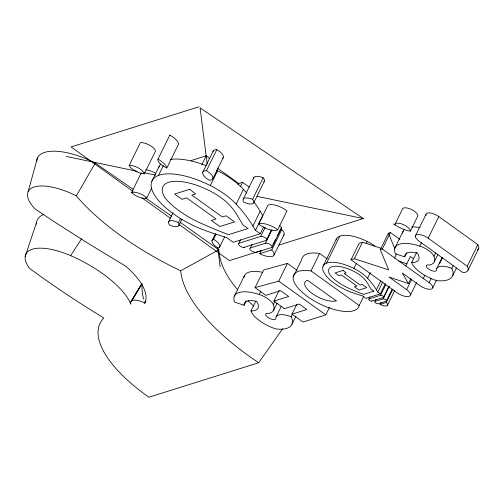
<?xml version="1.0" encoding="UTF-8"?>
<svg xmlns="http://www.w3.org/2000/svg" width="504" height="504" viewBox="0 0 504 504"><rect width="100%" height="100%" fill="white"/><g stroke="black" fill="none" stroke-linecap="round" stroke-linejoin="round"><path stroke-width="0.76" d="M28.148 191.608L37.454 157.947M25.2 256.397L36.414 222.837M129.163 165.476L140.383 142.676A9.513 3.793 26.2 0 1 149.543 145.146A9.513 3.793 26.2 0 1 155.516 151.036L144.295 173.836A10.376 4.139 26.2 0 1 129.163 165.476A9.513 3.793 26.2 0 1 138.323 167.945A9.513 3.793 26.2 0 1 144.295 173.836M151.736 187.948L146.878 197.82A9.841 3.925 26.2 0 1 131.607 192.541L141.322 172.803M157.998 159.1L169.817 135.085A14.452 5.764 26.2 0 1 178.655 143.961L166.837 167.971A14.452 5.764 26.2 0 0 157.998 159.1A10.395 4.145 26.2 0 0 166.837 167.971M151.906 181.112L159.182 166.314M263.731 226.706L260.266 233.755L235.746 241.529L233.169 242.26L226.453 237.434A133.409 53.197 26.2 0 1 203.773 229.95A54.898 21.893 26.2 0 1 154.048 194.261A55.182 22.006 26.2 0 1 158.47 175.442L163.328 165.577M168.582 221.766L173.029 212.732M201.783 164.871L206.243 155.805L209.733 158.59M202.816 172.116L213.205 151.017M178.485 222.617A9.003 3.591 26.2 0 0 169.829 220.815A9.003 3.591 26.2 0 0 169.942 225.301A10.193 4.064 26.2 0 0 178.485 222.617L180.539 218.453M178.819 225.565L181.894 219.316M206.445 170.698A11.201 4.467 26.2 0 1 212.909 177.087A11.201 4.467 26.2 0 1 209.166 180.167A11.246 4.486 26.2 0 1 206.445 170.698L216.827 149.594A11.201 4.467 26.2 0 1 222.711 158.281M212.833 178.762L223.215 157.657M158.47 175.442A52.945 21.111 26.2 0 1 210.288 185.541L217.564 170.749A52.945 21.111 26.2 0 0 216.166 170.05M238.09 184.88L238.776 183.488L242.525 182.309L249.215 187.11M212.026 240.616L215.435 233.686M213.551 239.268A11.126 4.435 26.2 0 1 218.396 248.151A10.71 4.271 26.2 0 1 213.551 239.268L215.939 234.417M240.465 186.493L242.525 182.309M260.266 233.755L255.49 230.328L252.895 226.05A155.893 62.162 26.2 0 0 236.168 204.12L243.445 189.321A46.822 18.667 26.2 0 0 217.564 170.749M219.505 247.319L224.62 236.924M243.262 198.992L253.884 177.402M252.554 199.326A10.376 4.139 26.2 0 0 243.709 202.104A9.513 3.793 26.2 0 0 252.428 203.799A9.513 3.793 26.2 0 0 252.554 199.326L263.176 177.736A10.376 4.139 26.2 0 0 253.594 178.769M253.72 202.854L264.342 181.264M244.427 247.319L243.848 247.407A3.685 1.468 26.2 0 1 239.4 245.631A3.685 1.468 26.2 0 1 238.827 243.3L240.547 239.803M252.895 226.05L260.177 211.258A155.893 62.162 26.2 0 0 254.199 202.268M255.49 230.328L262.773 215.536L260.177 211.258M258.653 224.078L267.964 205.159A13.74 5.481 26.2 0 1 286.984 210.893L277.673 229.811A13.74 5.481 26.2 0 0 258.653 224.078A13.268 5.292 26.2 0 0 277.673 229.811M250.331 247.968L265.476 243.212A3.982 1.588 26.2 0 1 270.522 244.749A3.982 1.588 26.2 0 1 271.524 247.552L256.378 252.309A3.982 1.588 26.2 0 1 251.332 250.772A3.982 1.588 26.2 0 1 250.331 247.968L252.057 244.465M238.827 243.3L260.719 236.433L265.192 227.336M234.354 296.138L244.383 275.764M280.287 229.988L281.786 229.522L271.757 249.896A12.405 4.946 26.2 0 1 272.255 256.442A12.405 4.946 26.2 0 1 259.762 253.657L261.148 250.847M243.848 247.407L266.225 240.383L271.385 229.887M265.476 243.212L272.028 229.9M272.903 244.749L275.663 239.148M277.389 235.639L280.835 228.633A3.982 1.588 26.2 0 0 279.833 225.83M272.128 246.947L281.44 228.029M260.946 290.966L259.214 294.481A32.502 12.959 26.2 0 0 234.776 302.154L244.119 305.267L246.191 301.052M329.452 307.39L325.767 314.88L302.973 322.037L291.999 314.156L306.841 309.494L299.231 304.032L284.382 308.694L273.855 301.134L288.704 296.472L280.64 290.688L265.797 295.35L255.043 287.633L263.756 269.923L287.444 263.409L296.976 270.257M274.006 255.049L284.036 234.675M292.578 313.897L291.192 316.714A37.227 14.843 26.2 0 1 276.066 328.98A23.486 9.368 26.2 0 1 250.979 310.974L255.818 301.134M255.043 287.633L278.731 281.119L287.444 263.409M273.855 301.134L279.216 290.241M291.192 316.714A17.483 6.968 26.2 0 0 275.827 318.408A5.601 2.236 26.2 0 1 271.417 319.139A5.601 2.236 26.2 0 1 265.74 315.069A5.601 2.236 26.2 0 1 268.884 313.425A29.1 11.605 26.2 0 0 273.326 304.611L275.052 301.096M273.584 310.243L277.043 303.219M293.189 276.935L301.783 259.472A36.181 14.427 26.2 0 1 319.624 253.455L327.228 258.911M276.249 316.613L281.434 306.073M363.655 296.402L359.188 305.481A36.181 14.427 26.2 0 1 307.818 296.768A36.181 14.427 26.2 0 1 311.031 270.919L319.624 253.455M291.999 314.156L296.692 304.624M292.043 324.028L295.848 316.298M323.083 266.106L336.357 239.135M385.402 283.525L380.293 293.901L365.992 298.393L362.445 295.848A70.44 28.085 26.2 0 1 350.469 291.898A28.986 11.561 26.2 0 1 324.217 273.048A29.137 11.617 26.2 0 1 326.548 263.113L339.822 236.137A27.953 11.145 26.2 0 1 367.183 241.473A24.721 9.86 26.2 0 1 374.875 246.103M362.471 242.229L359.169 243.262L351.055 259.755L354.35 258.722L362.471 242.229L381.112 248.289M326.548 263.113A27.953 11.145 26.2 0 1 353.909 268.449L356.29 263.605M366.162 243.545L367.183 241.473M354.35 258.722L388.653 269.879L380.281 249.669L388.395 233.169L390.411 232.533L399.899 239.343M380.293 293.901L377.779 292.093L376.406 289.838A82.309 32.823 26.2 0 0 367.574 278.252L370.295 272.721M380.281 249.669L382.29 249.026L390.411 232.533M371.933 301.064L371.624 301.108A1.947 0.775 26.2 0 1 369.281 300.176A1.947 0.775 26.2 0 1 368.978 298.941L370.012 296.843M394.991 247.773L403.106 231.273M376.406 289.838L380.829 280.841M394.405 258.193L396.434 254.073M377.779 292.093L382.882 281.717M392.093 289.296L386.24 301.19L378.246 303.698A2.104 0.838 26.2 0 1 375.581 302.885A2.104 0.838 26.2 0 1 375.052 301.405L376.085 299.307M410.376 231.141L417.923 215.806A8.53 3.402 26.2 0 0 410.288 208.965A8.53 3.402 26.2 0 0 402.324 209.431L394.777 224.771A17.898 7.138 26.2 0 0 410.376 231.141A8.53 3.402 26.2 0 0 402.74 224.299A8.53 3.402 26.2 0 0 394.777 224.771L393.529 223.896M368.978 298.941L380.539 295.312L385.699 284.823M371.624 301.108L383.443 297.398L388.949 286.209M392.906 289.132L386.366 302.425A6.552 2.615 26.2 0 1 386.631 305.878A6.552 2.615 26.2 0 1 380.029 304.41L381.062 302.312M375.052 301.405L383.046 298.897L389.245 286.303M421.539 242.676L419.845 246.109A32.502 12.959 26.2 0 0 395.407 253.783L404.75 256.895L406.778 252.775M415.309 236.067L425.93 214.483M405.651 266.099L410.382 256.479L413.513 258.722M387.551 305.147L394.783 290.455M453.178 265.595L451.83 268.342A37.227 14.843 26.2 0 1 436.697 280.608A23.486 9.368 26.2 0 1 411.611 262.603L416.682 252.296M428.173 238.178A9.053 3.61 26.2 0 0 416.688 234.688A9.053 3.61 26.2 0 0 418.963 241.069L462.861 272.576A16.859 6.722 26.2 0 0 467.252 266.225L428.173 238.178L438.795 216.588A9.053 3.61 26.2 0 0 429.597 212.921A9.053 3.61 26.2 0 0 426.069 215.567M350.834 259.598L396.969 292.717A9.513 3.793 26.2 0 0 409.04 296.383A9.513 3.793 26.2 0 0 406.652 289.68L389.12 277.099L408.404 283.519L410.773 278.706M406.652 289.68L411.724 279.367M410.489 294.928L416.575 282.561M451.83 268.342A17.483 6.968 26.2 0 0 436.458 270.043A5.601 2.236 26.2 0 1 432.048 270.768A5.601 2.236 26.2 0 1 426.378 266.698A5.601 2.236 26.2 0 1 429.515 265.06A29.1 11.605 26.2 0 0 433.957 256.24L435.651 252.806M423.177 278.68L424.866 275.241M434.215 261.872L437.932 254.312M408.404 283.519L402.268 272.973L419.794 285.554A9.154 3.648 26.2 0 0 431.405 289.082A9.154 3.648 26.2 0 0 429.106 282.631L431.134 278.504M436.88 268.248L442.291 257.248M439.501 263.857L442.203 258.357M432.797 287.683L436.521 280.123M452.68 275.656L456.397 268.096M467.252 266.225L477.874 244.642L438.795 216.588M468.021 270.182L478.642 248.598M282.593 328.866L258.64 362.754L148.882 397.209A120.834 48.182 26.2 0 1 103.862 318.005A460.763 183.727 26.2 0 1 29.704 268.506A46.116 18.39 26.2 0 1 32.25 249.222A46.116 18.39 26.2 0 1 70.636 255.654A73.653 29.371 26.2 0 1 130.895 304.114A12.575 5.015 26.2 0 1 144.793 303.043A74.264 29.61 26.2 0 0 125.742 266.219L87.759 243.155L57.462 223.808A817.475 325.968 26.2 0 1 34.952 208.864A43.394 17.306 26.2 0 1 34.178 186.971A43.394 17.306 26.2 0 1 76.318 195.88L95.256 163.069L133.088 189.233M142.034 283.494L131.702 300.787L141.8 284.067M144.793 303.043L146.009 301.02M131.008 301.386L141.681 284.036M70.636 255.654L81.591 238.783M76.318 195.88A164.411 65.558 26.2 0 0 180.69 270.799L218.843 249.795C219.555 265.047 228.218 278.548 237.781 289.901M198.973 106.791L71.07 146.941L133.006 191.4M191.098 160.555L206.243 155.805M260.845 250.74L229.427 260.606L178.983 224.4M278.794 245.108L363.327 218.566L200.088 107.875L207.176 163.989M259.762 253.657L271.757 249.896M380.029 304.41L386.366 302.425M66.383 156.473L137.157 171.278M144.081 172.721L155.616 175.134M257.166 196.371L363.327 218.566M398.721 261.097L406.879 263.812M145.524 197.902L171.719 216.292M180.369 222.403L218.843 249.795M382.29 249.026L429.106 282.631M217.199 168.002L238.776 183.488M311.031 270.919L359.188 305.481M278.731 281.119L325.767 314.88M141.945 197.814L170.68 218.44M253.695 306.048L248.018 300.819M388.395 233.169L394.972 249.052M217.715 247.382L220.172 266.862M250.979 310.974A23.039 9.185 26.2 0 0 256.567 301.361A20.198 8.051 26.2 0 0 244.119 305.267M243.955 277.547A32.502 12.959 26.2 0 1 262.628 272.324M259.214 294.481A13.784 5.5 26.2 0 1 273.326 304.611M258.64 362.754A168.248 67.089 26.2 0 1 180.69 270.799M158.666 167.876A55.182 22.006 26.2 0 1 160.65 164.014M170.465 159.434A52.945 21.111 26.2 0 1 206.199 165.677M243.445 189.321A155.893 62.162 26.2 0 1 246.79 193.051M210.288 185.541A46.822 18.667 26.2 0 1 236.168 204.12M131.607 192.541A10.597 4.227 26.2 0 1 146.878 197.82M145.776 169.709A10.597 4.227 26.2 0 1 155.635 173.477M281.786 229.522A12.405 4.946 26.2 0 1 283.387 235.507M263.176 177.736A9.513 3.793 26.2 0 1 263.844 181.824M213.009 151.786A11.246 4.486 26.2 0 1 216.827 149.594M169.665 135.664A10.395 4.145 26.2 0 1 169.817 135.085M260.719 236.433A3.623 1.443 26.2 0 1 265.312 237.825A3.623 1.443 26.2 0 1 266.225 240.383M353.909 268.449A24.721 9.86 26.2 0 1 367.574 278.252M336.08 239.954A29.137 11.617 26.2 0 1 339.822 236.137M383.046 298.897A2.104 0.838 26.2 0 1 385.711 299.704A2.104 0.838 26.2 0 1 386.24 301.19M380.539 295.312A1.915 0.762 26.2 0 1 382.964 296.05A1.915 0.762 26.2 0 1 383.443 297.398M419.845 246.109A13.784 5.5 26.2 0 1 433.957 256.24M402.677 233.056A32.502 12.959 26.2 0 1 404.095 229.767M411.623 226.976A32.502 12.959 26.2 0 1 420.084 227.594M404.75 256.895A20.198 8.051 26.2 0 1 417.199 252.989A23.039 9.185 26.2 0 1 411.611 262.603M477.874 244.642A16.859 6.722 26.2 0 1 477.256 250.16M36.319 224.261A56.996 22.724 26.2 0 1 43.716 214.465M36.641 161.431A52.07 20.765 26.2 0 1 95.256 163.069M144.736 303.106A56.631 53.657 11.7 0 1 144.314 301.808M143.577 299.2A56.631 53.657 11.7 0 1 142.015 284.483M189.775 189.277L174.63 194.034L182.02 199.338L186.669 197.877L216.008 218.938L211.359 220.399L219.87 226.504L234.568 221.892L226.057 215.781L222.308 216.959L191.848 195.098L195.596 193.92L189.775 189.277M247.974 228.545L228.482 234.669A199.565 79.575 26.2 0 1 200.466 223.052A51.156 20.399 26.2 0 1 164.632 197.329A42.456 16.928 26.2 0 1 172.374 181.503A42.456 16.928 26.2 0 1 211.163 191.57A35.438 14.131 26.2 0 1 228.413 203.95A61.167 24.387 26.2 0 1 236.685 214.465L242.941 224.929L247.974 228.545M343.079 270.415L335.078 272.929L338.984 275.732L341.435 274.957L356.926 286.077L354.476 286.852L358.968 290.077L366.729 287.639L362.231 284.413L360.253 285.037L344.169 273.489L346.147 272.872L343.079 270.415M373.81 291.154L363.516 294.386A105.368 42.015 26.2 0 1 348.724 288.25A27.008 10.773 26.2 0 1 329.805 274.667A22.415 8.94 26.2 0 1 333.894 266.314A22.415 8.94 26.2 0 1 354.375 271.631A18.711 7.459 26.2 0 1 363.479 278.164A32.294 12.877 26.2 0 1 367.844 283.721L371.146 289.246L373.81 291.154M336.2 300.838L307.534 280.262A18.869 7.522 26.2 0 0 312.272 293.561A18.869 7.522 26.2 0 0 336.2 300.838"/></g></svg>
